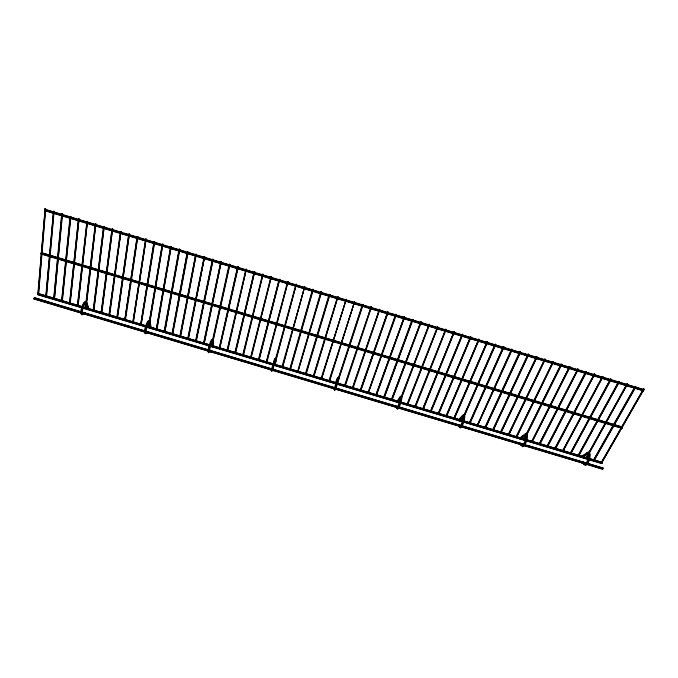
<?xml version="1.0" encoding="UTF-8"?>
<svg xmlns="http://www.w3.org/2000/svg" width="678" height="678" viewBox="0 0 678 678"><rect width="100%" height="100%" fill="white"/><g stroke="black" fill="none" stroke-linecap="round" stroke-linejoin="round"><path stroke-width="1.02" d="M211.731 344.161L211.782 346.594L212.824 346.907M212.231 346.95L212.214 340.881A5.483 0.593 -73.1 0 0 211.833 341.085M46.536 296.159L54.096 211.578L53.537 211.248L45.799 296.108M213.206 346.483L213.231 340.848A6.272 0.67 -73.1 0 0 210.934 345.195A6.272 0.67 -73.1 0 0 209.57 352.238L210.977 351.28L209.858 350.382M37.892 293.744L38.629 293.964L45.689 209.044L45.129 208.722L37.883 293.913M44.901 208.807L45.689 209.044M335.559 388.57L335.568 389.926L339.11 378.027L337.169 382.655M643.795 389.426L643.439 390.969L643.295 390.299M622.107 427.14L622.523 427.047L622.014 428.377L40.917 253.97L41.451 252.504L41.375 253.453M38.104 294.04L45.129 209.104M38.417 293.659L45.46 208.756M601.691 463.421L602.174 462.142L601.827 463.616L526.636 440.954M602.462 469.083L602.954 467.795L602.606 469.278L586.224 464.227M46.011 296.413L53.35 213.723M46.324 296.023L53.859 211.282M61.706 213.867L62.495 214.104L61.706 213.867L53.706 298.642M53.918 298.778L61.842 215.206M62.291 216.197L54.443 298.693L62.257 213.807M61.605 300.837L70.105 216.392L70.893 216.629L70.105 216.392M61.825 301.142L70.343 216.689M62.122 300.761L70.444 218.426M62.342 301.066L70.783 217.672M69.503 303.202L78.284 221.003M69.732 303.515L78.504 218.926L79.046 218.867L70.241 303.252M70.02 303.117L79.046 218.867M77.402 305.566L86.894 221.452L87.437 221.392L78.139 305.795M77.631 305.88L87.021 222.799M77.919 305.481L87.437 221.392M85.801 303.736L85.309 308.109M86.047 301.634L95.284 223.977L95.827 223.918L90.928 267.234M85.53 308.244L86.03 304.041M86.275 301.947L95.412 225.325M86.064 305.753L86.038 308.159L86.42 305.007M86.437 302.6L95.827 223.918M86.665 302.905L90.683 269.336M93.191 310.295L103.412 228.596M93.428 310.609L103.675 226.503L104.209 226.435L93.928 310.516M93.7 310.21L103.819 229.579M101.081 312.66L111.785 231.113M101.319 312.965L112.065 229.028L112.59 228.961L101.827 312.88L101.285 312.55M101.59 312.575L112.59 228.961M108.972 315.024L120.447 231.545L120.972 231.486L109.709 315.245M109.209 315.329L120.557 232.893M120.972 231.486L109.175 314.914M116.862 317.38L128.828 234.071L129.354 234.003L117.582 317.431M117.099 317.694L128.828 234.071M117.362 317.296L122.752 279.811M123.057 277.734L129.354 234.003M124.744 319.745L137.202 236.597L137.727 236.529L131.583 279.438M124.989 320.058L137.202 236.597M137.727 236.529L124.938 319.635M125.481 319.965L131.269 281.514M133.168 322.431L146.101 239.046L145.575 239.114L132.871 322.414L145.516 241.495M146.101 239.046L133.363 322.321M271.641 371.629L275.624 358.196L275.599 358.747M153.948 241.631L154.737 241.868L153.948 241.631L140.702 324.347M140.753 324.77L154.05 242.97M141.168 323.338L154.465 241.563M141.244 324.686L154.567 242.902M148.38 326.821L149.075 322.686M149.431 320.618L162.322 244.156L162.839 244.088L149.991 321.872M148.804 326.101L162.322 244.156M148.872 326.728L162.483 246.148M170.509 247.707L156.254 329.177L156.965 329.22M156.508 329.491L170.687 246.673L171.203 246.606L156.999 329.398M156.745 329.084L163.432 290.938M163.788 288.87L171.203 246.606M164.127 331.534L179.051 249.19L179.839 249.428L179.051 249.19M179.145 250.521L164.381 331.847L164.864 331.754L179.458 251.513M164.864 331.754L179.56 249.123M187.221 252.75L172 333.89L172.712 333.932M172.254 334.203L187.416 251.708L188.162 251.775L187.696 252.013M172.483 333.796L187.526 253.716M172.737 334.11L188.001 252.979M274.124 361.899L274.649 358.721L271.115 370.654M272.09 370.129L272.819 368.985L273.344 369.942C270.242 376.146 279.828 346.594 275.09 365.01L274.132 365.484L274.641 362.823M179.865 336.246L195.374 256.301M180.331 335.525L195.773 254.225L196.273 254.148L180.602 336.466L180.128 336.559M180.348 336.152L195.874 256.225M188.467 338.822L204.629 256.665L204.129 256.742L187.73 338.602L188.442 338.644M187.992 338.915L204.205 258.081M188.204 338.5L204.629 256.665M195.595 340.958L212.485 259.25L213.265 259.488L212.485 259.25M196.078 340.237L212.561 260.598M196.069 340.856L212.553 261.25M213.053 260.522L196.298 340.992M204.197 343.526L221.333 261.691L220.842 261.767L203.493 343.483M203.722 343.627L220.842 261.767M204.154 343.348L221.333 261.691M211.316 345.661L211.765 343.602M212.672 339.483L228.732 266.344M212.46 342.475L229.673 264.208C228.274 264.225 230.656 264.996 229.673 264.208M212.502 343.822L229.969 264.513M219.214 348.195L237.537 266.793L238.317 267.03L237.537 266.793M219.68 347.305L237.597 268.132M219.638 347.916L238.02 266.717M237.851 269.081L219.867 348.051M44.426 210.307C45.095 207.476 45.18 211.519 44.426 210.307L643.719 390.672M34.409 298.557L33.959 299.108L34.485 297.659L80.199 311.66M81.385 307.668L37.561 294.701L38.087 293.269L38.01 294.159M227.028 350.365L245.877 269.302L246.36 269.225L227.766 350.585M227.299 350.687L246.36 269.225M234.876 352.713L253.97 272.836M235.156 353.035L254.216 271.819L254.699 271.734L235.613 352.933M235.334 352.611L254.208 273.785M242.724 355.06L262.555 274.327L263.03 274.243L243.461 355.28M243.012 355.382L263.03 274.243M250.572 357.416L270.895 276.836L271.37 276.751L251.258 357.45M250.86 357.738L270.946 278.166M258.42 359.764L278.7 281.378M258.971 359.069L279.226 279.344L279.7 279.26L259.157 359.984M259.132 358.637L279.166 281.294M266.259 362.111L287.557 281.853L288.023 281.768L266.835 362.45M288.023 281.768L266.31 362.289M275.76 358.374L295.888 284.353L296.345 284.277L274.836 364.679M274.819 363.34L296.345 284.277M281.938 366.806L304.668 286.777L282.514 367.145M304.668 286.777L282.675 367.027M312.244 290.379L289.777 369.146L290.455 369.179M290.074 369.476L312.99 289.286C311.651 289.345 314.041 290.074 312.99 289.286M290.506 369.366L313.312 289.599M297.608 371.493L320.855 291.871L321.635 292.108L320.855 291.871M321.313 291.786L297.905 371.824L321.041 294.125M329.169 294.379L329.949 294.608L329.169 294.379L305.439 373.841L306.109 373.875M305.744 374.163L329.5 294.693M306.176 374.061L329.652 295.616M313.27 376.18L337.178 297.879M313.702 376.07L337.932 296.795L313.999 376.4M321.406 377.519L346.246 299.295L321.762 378.553M321.397 378.858L332.983 341.78M333.415 340.356L346.246 299.295M328.915 380.866L354.552 301.795L329.652 381.087M329.347 380.756L354.552 301.795M338.686 377.222L361.764 306.38M338.025 380.544L362.755 304.71C364.061 304.617 361.662 303.914 362.755 304.71M363.196 304.617L337.407 383.24M344.56 385.553L371.154 306.795L371.502 307.117L345.288 385.765M344.873 385.884L371.154 306.795M379.46 309.287L352.45 388.079L379.46 309.287L379.799 309.617L353.111 388.113L352.789 387.774M360.925 390.452L388.104 312.117L387.757 311.787L360.188 390.231L360.849 390.257M360.603 390.113L387.757 311.787M360.51 390.562L388.104 312.117M368.001 392.57L395.621 314.38L396.401 314.609L395.621 314.38M396.045 314.287L368.324 392.901L395.698 316.592M376.544 395.121L404.69 317.109L404.342 316.779L375.815 394.91L376.468 394.935M376.222 394.791L389.036 359.238M389.748 357.264L404.342 316.779M376.137 395.24L403.91 318.194M383.621 397.24L411.487 321.338M411.902 321.245L384.214 397.588M383.951 397.579L412.563 319.702C413.826 319.584 411.427 318.906 412.563 319.702M384.35 397.461L412.987 319.601M391.511 399.774L420.911 321.77L421.275 322.101L392.155 399.8M391.426 399.579L420.911 321.77M391.757 399.918L420.487 323.177M274.785 360.662L275.031 360.018M399.232 401.918L399.978 399.952M401.478 396.028L429.199 324.262L429.555 324.593L401.834 397.232M401.808 396.359L429.199 324.262M407.029 404.249L437.48 326.754L437.844 327.084L407.766 404.469L407.114 404.444M407.368 404.588L437.844 327.084M414.826 406.588L445.76 329.245L446.124 329.576L415.563 406.808M415.224 406.469L445.76 329.245M335.364 383.053L337.619 377.578L334.068 389.477L334.084 388.121L335.042 387.613M422.623 408.919L454.031 331.737L454.404 332.067L423.36 409.139M423.021 408.8L454.031 331.737M422.962 409.258L453.607 333.144M337.246 380.629L335.898 383.977L335.432 383.612M431.149 411.47L462.676 334.559L462.303 334.229L430.42 411.258L431.064 411.275M430.81 411.131L462.303 334.229M430.759 411.597L462.676 334.559M438.208 413.588L470.574 336.72L470.956 337.051L438.819 413.936M438.598 413.461L470.574 336.72M470.956 337.051L438.302 413.783M446.734 416.139L479.219 339.542L478.846 339.203L446.005 415.919L446.641 415.945M446.387 415.792L478.846 339.203M446.353 416.258L478.414 340.61M338.33 377.536L338.593 377.053L334.601 390.452L334.144 388.706M453.785 418.25L487.109 341.695L487.49 342.034L454.523 418.47M454.167 418.123L487.109 341.695M454.557 417.623L487.49 342.034M461.676 420.775L494.559 345.255M461.955 420.453L462.794 418.521M464.066 415.631L477.185 385.697M478.024 383.765L495.372 344.178L495.754 344.517L463.998 416.936M461.93 420.919L494.525 346.551M469.354 422.911L503.245 346.772L504.017 347.009L503.245 346.772M469.735 422.784L503.635 346.67M470.142 422.292L485.601 387.596M486.457 385.663L503.203 348.077M470.083 423.131L503.593 347.967M477.236 425.437L511.509 349.255L512.28 349.492L511.509 349.255M477.507 425.114L511.017 351.077M477.49 425.581L511.898 349.594M511.848 350.45L477.761 425.259M484.914 427.572L519.323 352.704M485.643 427.784L520.535 351.975L520.145 351.636L485.024 427.437M485.279 427.911L520.535 351.975M527.967 355.526L493.05 430.242L492.694 429.894L528.018 354.23L528.798 354.458L528.018 354.23M493.059 429.767L528.399 354.119M493.313 430.25L528.348 355.416M501.195 432.445L537.044 356.95L536.645 356.603L500.466 432.225L501.084 432.242M500.83 432.098L535.289 359.476M500.83 432.572L537.044 356.95M508.237 434.547L544.892 359.086L545.298 359.433L508.856 434.903M508.602 434.42L525.136 400.088M526.06 398.181L544.892 359.086M509.059 433.945L544.01 361.45M516.729 437.09L553.545 361.908L553.138 361.569L516.111 436.742M516.365 436.742L553.138 361.569M516.373 437.225L552.714 362.959M523.772 439.2L561.02 364.162L561.791 364.391L561.02 364.162M524.128 439.073L525.992 435.318M526.925 433.445L560.452 365.925M524.611 438.615L561.426 364.501M524.399 439.556L526.365 435.666M527.298 433.793L561.325 365.332M531.654 441.725L569.622 366.527L570.029 366.874L532.264 441.742M531.891 441.395L549.341 406.766M550.282 404.902L569.622 366.527M531.908 441.878L570.029 366.874M539.298 443.853L577.859 369.01L578.275 369.357L540.027 444.065M577.859 369.01L539.4 443.709M539.671 444.2L577.436 370.4M547.061 446.175L584.767 373.468M585.122 373.349L547.409 446.039L547.688 446.531M547.434 446.522L586.512 371.832L585.826 371.476L586.156 371.951M547.782 446.387L586.512 371.832M574.656 412.444L594.742 374.315L594.326 373.968L554.816 448.497L555.426 448.505M555.163 448.361L594.326 373.968M555.197 448.844L593.411 376.29M555.545 448.709L573.673 414.3M562.571 450.819L602.556 376.443L602.979 376.79L562.952 451.167L602.132 377.832M562.918 450.684L581.249 416.343M582.241 414.487L602.556 376.443M570.444 453.345L610.437 379.036L611.064 379.07L571.054 453.353M570.325 453.141L609.776 380.773M570.715 453.489L611.209 379.265M578.071 455.455L618.667 381.511L619.294 381.545L578.715 455.819M578.41 455.319L619.006 381.392M578.461 455.811L619.438 381.748M585.953 457.981L626.887 383.985L627.514 384.019L589.631 452.463M586.156 457.642L588.207 453.955M589.241 452.107L605.149 423.521M606.183 421.674L627.226 383.867M586.216 458.133L626.803 385.265M586.546 457.997L588.606 454.302M593.572 460.099L634.074 388.308M634.405 388.18L593.657 459.955M593.962 460.455L635.879 386.697L635.193 386.333L635.54 386.816M594.292 460.311L634.837 388.536M601.31 462.413L643.668 388.816L644.1 389.172L601.708 462.769L643.244 390.206M643.668 388.816L601.64 462.277L602.039 462.633M644.1 389.172L643.329 388.935M627.659 384.223L626.887 383.985M399.393 398.647L400.401 397.071M396.766 408.258A6.246 0.644 -73.5 0 0 399.469 401.639A6.246 0.644 -73.5 0 0 399.978 396.774L396.961 401.495L397.511 402.418L400.791 397.35A5.458 0.568 -73.5 0 1 400.918 398.427M398.427 401.935L399.944 399.579M602.979 376.79L602.208 376.561M594.742 374.315L593.97 374.078M520.882 439.124L519.848 438.819L520.051 437.819M400.91 396.274L401.215 395.859A7.034 0.729 -73.5 0 1 400.325 401.774A7.034 0.729 -73.5 0 1 397.469 409.266L396.164 406.698L397.257 407.597M578.275 369.357L577.503 369.12M84.674 312.914L85.725 313.228L85.436 314.278L81.623 314.753A7.077 1.763 -72.7 0 1 82.572 306.642A7.077 1.763 -72.7 0 1 86.267 301.524L88.25 307.507M553.545 361.908L552.773 361.679M545.298 359.433L544.527 359.196M463.345 414.978L463.76 414.589A7.026 1.22 -73.7 0 1 463.43 420.665A7.026 1.22 -73.7 0 1 460.192 428.03L458.091 425.233L459.057 424.725L459.565 425.674M525.628 433.632L526.153 433.276A7.017 1.703 -73.8 0 1 526.374 439.514A7.017 1.703 -73.8 0 1 522.763 446.76L519.933 444.31L520.263 443.276L521.306 443.59M582.063 457.447L580.91 456.565L588.411 451.921A7.009 2.195 -74 0 1 589.174 458.311A7.009 2.195 -74 0 1 585.19 465.439L581.529 462.176L582.504 461.667L585.546 463.921A5.441 1.703 -74 0 0 586.631 463.082M459.311 419.411L461.328 417.19M458.091 425.233L459.37 426.987A6.238 1.076 -73.7 0 0 462.515 420.513A6.238 1.076 -73.7 0 0 462.43 415.478L458.421 419.894L458.989 420.818L463.362 416.089M459.879 420.335L463.244 416.656M495.754 344.517L495.372 344.178M150.694 327.016L150.779 328.338L149.736 328.025M479.219 339.542L478.448 339.305M454.404 332.067L453.624 331.839M446.124 329.576L445.344 329.347M429.555 324.593L428.784 324.355M421.275 322.101L420.496 321.864M404.69 317.109L403.919 316.872M519.738 438.251L524.738 434.132A6.238 1.509 -73.8 0 1 525.416 439.344A6.238 1.509 -73.8 0 1 521.823 445.675L519.882 443.726M520.611 437.759L522.763 435.988M520.323 439.183L525.781 434.784A5.449 1.322 -73.8 0 1 526.408 437.039M521.196 438.691L525.501 435.166M379.799 309.617L379.027 309.38M371.502 307.117L370.722 306.88M354.891 302.117L354.111 301.88M346.577 299.617L345.797 299.379M338.263 297.117L337.559 297.057L337.932 296.795M209.036 351.263L210.443 350.323M304.99 287.099L304.21 286.862M296.667 284.591L295.888 284.353M581.512 457.497L588.046 453.429A5.441 1.703 -74 0 1 588.801 453.972M582.368 457.006L588.377 453.192M288.336 282.082L287.557 281.853M280.006 279.573L279.539 279.658M271.675 277.065L270.895 276.836M263.335 274.556L262.555 274.327M255.004 272.048L254.521 272.132M246.656 269.539L245.877 269.302M221.621 262.005L221.13 262.081M204.917 256.97L204.129 256.742M196.561 254.462L196.061 254.53M171.475 246.911L170.958 246.978M163.101 244.394L162.593 244.461M146.363 239.351L145.575 239.114M137.99 236.825L137.464 236.893M129.608 234.308L129.083 234.368M121.226 231.783L120.447 231.545M112.845 229.266L112.311 229.325M104.463 226.74L103.929 226.799M96.073 224.215L95.284 223.977M87.682 221.689L86.894 221.452M79.292 219.164L78.741 219.223M54.096 211.578L53.308 211.341M146.804 333.347L145.092 333.746A7.068 1.263 -72.9 0 1 146.423 325.762A7.068 1.263 -72.9 0 1 149.55 320.482L149.694 321.041M145.567 332.627L147.923 331.61L148.389 331.983L148.465 332.576L146.372 333.33A6.28 1.11 -72.9 0 1 147.287 326.143A6.28 1.11 -72.9 0 1 150.185 321.965L151.177 327.915M85.801 313.821L83.021 314.372A6.288 1.559 -72.7 0 1 83.487 307.041A6.288 1.559 -72.7 0 1 86.996 303.041L89.004 309.304L87.547 309.405M85.258 312.855L82.14 313.27A5.492 1.364 -72.7 0 1 81.852 312.016M147.338 331.669L147.923 331.61M147.507 333.093L148.092 333.034M210.019 351.797L210.604 351.738M396.537 406.249L397.579 406.563M458.599 426.182L459.184 426.131M520.382 444.675L520.975 444.615M582.021 463.125L582.614 463.066M458.989 420.818L459.557 420.767M397.511 402.418L398.088 402.368M520.145 351.636L520.162 352.085M460.591 426.521L459.057 424.725M41.239 252.572L622.523 427.047M41.511 252.869L232.003 310.049M234.029 310.66L586.64 416.495M588.665 417.106L621.09 426.835M40.866 253.606L622.268 428.115M37.875 293.354L602.31 462.337M38.138 293.599L86.809 308.168M89.852 309.083L147.651 326.381M150.694 327.296L272.378 363.722M275.421 364.637L399.13 401.673M402.173 402.579L457.938 419.275M460.981 420.191L519.797 437.793M522.84 438.708L580.639 456.006M583.682 456.921L587.733 458.133M589.767 458.743L600.92 462.082M37.51 294.371L602.064 463.379M83.411 308.278L524.602 440.353M34.273 297.752L603.098 467.99M83.241 312.566L143.1 330.483M146.143 331.398L208.036 349.916M210.061 350.526L334.856 387.875M336.89 388.477L396.749 406.393M399.791 407.309L523.569 444.353M527.628 445.565L586.478 463.176M588.504 463.786L602.708 468.032M33.9 298.778L208.332 350.975M210.366 351.585L271.217 369.798M273.242 370.4L458.837 425.945M461.879 426.852L582.563 462.972M584.589 463.574L602.844 469.04M34.171 299.023L79.835 312.685M84.911 314.202L144.787 332.118M148.846 333.339L333.542 388.604M335.568 389.214L458.362 425.962M461.404 426.869L521.28 444.785M524.323 445.7L583.182 463.311M44.816 209.239L643.973 389.579M45.087 209.604L52.189 211.739M54.215 212.35L122.176 232.808M124.201 233.418L144.49 239.52M146.516 240.131L164.771 245.631M166.805 246.241L185.06 251.733M187.086 252.343L234.758 266.691M236.791 267.301L255.047 272.802M257.072 273.412L317.931 291.726M319.957 292.337L367.629 306.685M369.663 307.295L387.918 312.795M389.943 313.406L500.5 346.678M502.534 347.289L520.789 352.789M522.814 353.399L633.371 386.672M635.405 387.282L642.498 389.418M44.697 210.663L643.269 390.816M145.838 332.347L145.592 332.262A5.483 0.975 -72.9 0 1 145.601 330.025M208.595 352.763L208.409 352.696A7.06 0.763 -73.1 0 1 210.129 344.831A7.06 0.763 -73.1 0 1 212.689 339.39L212.706 345.577L213.155 345.933M619.09 381.867L618.667 381.511M610.861 379.383L610.437 379.036M273.675 365.128L274.132 365.484M88.538 308.405L88.979 308.761M582.504 461.667L582.953 462.04M581.529 462.176L584.139 464.32A6.229 1.941 -74 0 0 588.165 458.133A6.229 1.941 -74 0 0 586.894 452.751M520.857 443.217L523.145 445.243A5.449 1.322 -73.8 0 0 523.569 444.971M397.122 406.19L397.74 407.732M87.987 309.761L85.742 303.007A5.492 1.364 -72.7 0 0 84.979 303.1M85.784 303.49L87.521 308.863M150.177 328.381L149.05 321.965A5.483 0.975 -72.9 0 0 148.821 321.864M148.855 322.508L149.694 327.474M150.194 324.025L150.524 326.016M527.103 434.327A6.238 1.517 -73.8 0 1 526.459 441.353A6.238 1.517 -73.8 0 1 523.314 446.124M524.577 443.446A5.449 1.322 -73.8 0 1 524.06 444.361M144.863 332.873A6.28 1.127 -72.9 0 1 145.516 326.465A6.28 1.127 -72.9 0 1 148.55 320.999M148.058 322.711A5.483 0.975 -72.9 0 1 148.482 322.118M401.749 396.825A6.246 0.653 -73.5 0 1 400.749 402.868A6.246 0.653 -73.5 0 1 398.257 408.698M398.461 406.766A5.458 0.568 -73.5 0 1 398.13 407.436M81.513 313.922A6.288 1.568 -72.7 0 1 81.707 307.363A6.288 1.568 -72.7 0 1 85.25 302.041M463.913 415.919A6.238 1.085 -73.7 0 1 464.015 420.962A6.238 1.085 -73.7 0 1 460.862 427.437M461.337 425.589A5.458 0.949 -73.7 0 1 460.921 426.225M208.061 351.789A6.272 0.678 -73.1 0 1 209.417 344.738A6.272 0.678 -73.1 0 1 211.731 340.398M211.104 342.627A5.483 0.593 -73.1 0 1 211.502 341.712M589.462 453.006A6.229 1.949 -74 0 1 589.216 460.142A6.229 1.949 -74 0 1 585.614 464.769M588.902 457.031A5.441 1.703 -74 0 1 588.64 458.387"/></g></svg>
